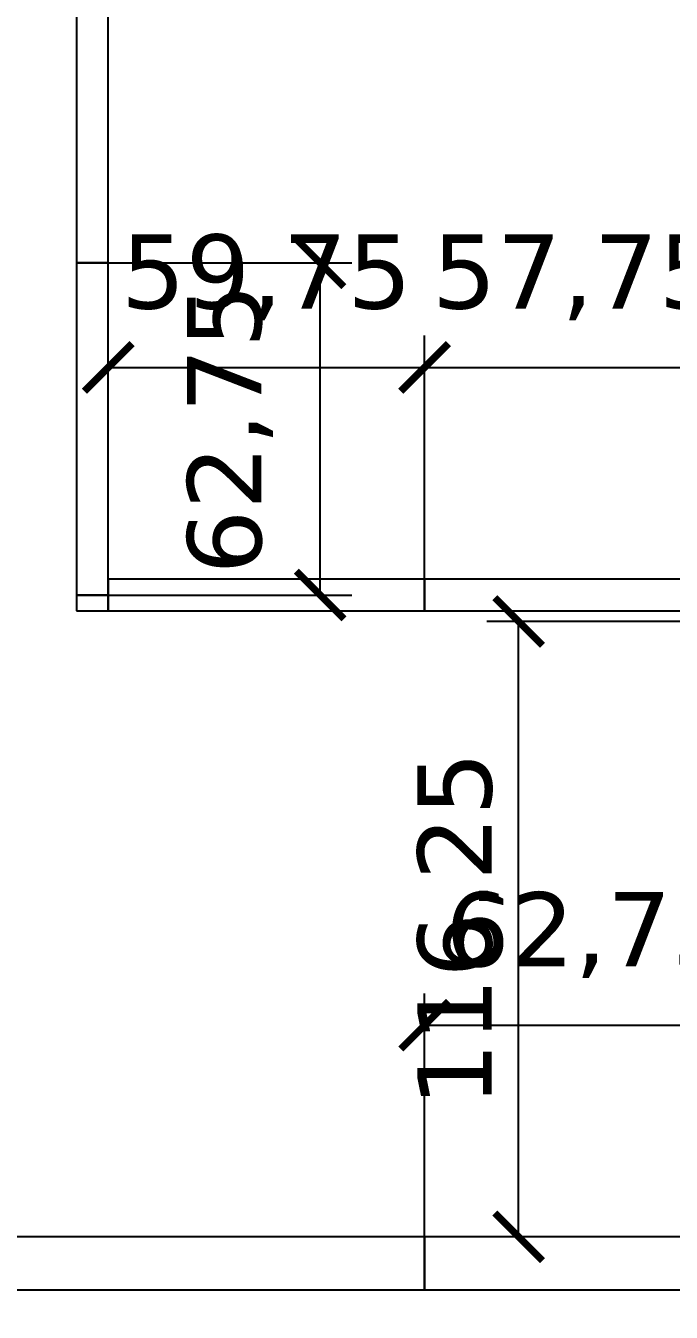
# Model space of a CAD drawing. Header units: centimetres. Extents: x -135 to 4129, y -1176 to 1044.
# Drawn here: x 2432.2 to 2554.1, y -4.2 to 238.8 of the extents above; entities that cross this region are included whole.
import ezdxf

# ---------------------------------------------------------------- set-up
doc = ezdxf.new("R2010")
doc.units = ezdxf.units.CM
for name, color, linetype in [('MONTAJ_OZEL_OLCU', 6, 'Continuous'), ('MONTAJ_OZEL_PANO', 6, 'Continuous'), ('MONTAJ_STANDART', 7, 'Continuous'), ('OLCULER', 7, 'Continuous')]:
    doc.layers.add(name, color=color, linetype=linetype)
doc.styles.add('PORTMAN', font='DejaVuSans.ttf')
doc.dimstyles.new('PORTMAN', dxfattribs={"dimtxt": 14, "dimasz": 9, "dimexe": 6, "dimexo": 5, "dimgap": 4, "dimtad": 1, "dimtxsty": 'PORTMAN', "dimblk": 'ARCHTICK', "dimcen": 2.5, "dimazin": 3, "dimtfac": 0.5, "dimtmove": 2, "dimatfit": 3})

# ---------------------------------------------------------------- blocks, each defined once
blk = doc.blocks.new('BOM_I03_597p5_IC_DOLU')
blk.add_lwpolyline([(0, 0), (6, 0), (6, 59.75), (0, 59.75)], close=True)
blk = doc.blocks.new('MNT_BOM_I03_597p5_IC_DOLU')
blk.add_blockref('BOM_I03_597p5_IC_DOLU', (0, 0))
blk = doc.blocks.new('_ARCHTICK')
at = {"color": 0, "linetype": 'BYBLOCK', "const_width": 0.15}
blk.add_lwpolyline([(-0.5, -0.5), (0.5, 0.5)], dxfattribs=at)
blk = doc.blocks.new('BOM_I09_577p5_IC_DOLU')
blk.add_lwpolyline([(0, 0), (6, 0), (6, 57.75), (0, 57.75)], close=True)
blk = doc.blocks.new('MNT_BOM_I09_577p5_IC_DOLU')
blk.add_blockref('BOM_I09_577p5_IC_DOLU', (0, 0))
blk = doc.blocks.new('BOM_D01_1255p0_DIS_DOLU')
blk.add_lwpolyline([(0, 0), (10, 0), (10, 125.5), (0, 125.5)], close=True)
blk = doc.blocks.new('MNT_BOM_D01_1255p0_DIS_DOLU')
blk.add_blockref('BOM_D01_1255p0_DIS_DOLU', (0, 0))
blk = doc.blocks.new('BOM_D06_627p5_DIS_DOLU')
blk.add_lwpolyline([(0, 0), (10, 0), (10, 62.75), (0, 62.75)], close=True)
blk = doc.blocks.new('MNT_BOM_D06_627p5_DIS_DOLU')
blk.add_blockref('BOM_D06_627p5_DIS_DOLU', (0, 0))
blk = doc.blocks.new('BOM_I06_627p5_IC_DOLU')
blk.add_lwpolyline([(0, 0), (6, 0), (6, 62.75), (0, 62.75)], close=True)
blk = doc.blocks.new('MNT_BOM_I06_627p5_IC_DOLU')
blk.add_blockref('BOM_I06_627p5_IC_DOLU', (0, 0))
blk = doc.blocks.new('BOM_I01_1255p0_IC_DOLU')
blk.add_lwpolyline([(0, 0), (6, 0), (6, 125.5), (0, 125.5)], close=True)
blk = doc.blocks.new('MNT_BOM_I01_1255p0_IC_DOLU')
blk.add_blockref('BOM_I01_1255p0_IC_DOLU', (0, 0))
blk = doc.blocks.new('BOM_B01_IC_KOSE_60x30')
blk.add_lwpolyline([(0, 0), (6, 0), (6, 3), (0, 3)], close=True)
blk = doc.blocks.new('MNT_BOM_B01_IC_KOSE_60x30')
blk.add_blockref('BOM_B01_IC_KOSE_60x30', (0, 0))

msp = doc.modelspace()

# ---------------------------------------------------------------- block references
at = {"layer": 'MONTAJ_OZEL_PANO'}
msp.add_blockref('MNT_BOM_I06_627p5_IC_DOLU', (2441.75, 131.25), dxfattribs=at)
at = {"layer": 'MONTAJ_OZEL_PANO', "rotation": 270}
for name, p in [('MNT_BOM_I03_597p5_IC_DOLU', (2447.75, 134.25)), ('MNT_BOM_I09_577p5_IC_DOLU', (2507.5, 134.25)), ('MNT_BOM_D06_627p5_DIS_DOLU', (2507.5, 10))]:
    msp.add_blockref(name, p, dxfattribs=at)
at = {"layer": 'MONTAJ_STANDART'}
for name, p in [('MNT_BOM_I01_1255p0_IC_DOLU', (2441.75, 194)), ('MNT_BOM_B01_IC_KOSE_60x30', (2441.75, 128.25))]:
    msp.add_blockref(name, p, dxfattribs=at)
at = {"layer": 'MONTAJ_STANDART', "rotation": 270}
msp.add_blockref('MNT_BOM_D01_1255p0_DIS_DOLU', (2382, 10), dxfattribs=at)

# ---------------------------------------------------------------- dimensions: what is measured, and where the dimension line sits
at = {"layer": 'MONTAJ_OZEL_OLCU'}
for base, p1, p2 in [((2447.75, 174.25), (2447.75, 128.25), (2507.5, 128.25)), ((2507.5, 174.25), (2507.5, 128.25), (2565.25, 128.25)), ((2507.5, 50), (2507.5, 0), (2570.25, 0))]:
    msp.add_linear_dim(base=base, p1=p1, p2=p2, dimstyle='PORTMAN', override={"dimtxt": 14, "dimasz": 9, "dimexe": 6, "dimexo": 5, "dimdec": 2, "dimzin": 8, "dimdsep": 44}, dxfattribs=at).render()
for base, p1, p2 in [((2487.75, 131.25), (2441.75, 131.25), (2441.75, 194)), ((2525.25, 10), (2575.25, 10), (2575.25, 126.25))]:
    msp.add_linear_dim(base=base, p1=p1, p2=p2, angle=90, dimstyle='PORTMAN', override={"dimtxt": 14, "dimasz": 9, "dimexe": 6, "dimexo": 5, "dimdec": 2, "dimzin": 8, "dimdsep": 44}, dxfattribs=at).render()
at = {"layer": 'OLCULER'}
msp.add_linear_dim(base=(2126, -85), p1=(2126, 0), p2=(2889, 0), dimstyle='PORTMAN', override={"dimtxt": 14, "dimasz": 9, "dimexe": 6, "dimexo": 5, "dimdec": 2, "dimzin": 8, "dimdsep": 44}, dxfattribs=at).render()

doc.saveas('drawing.dxf')
